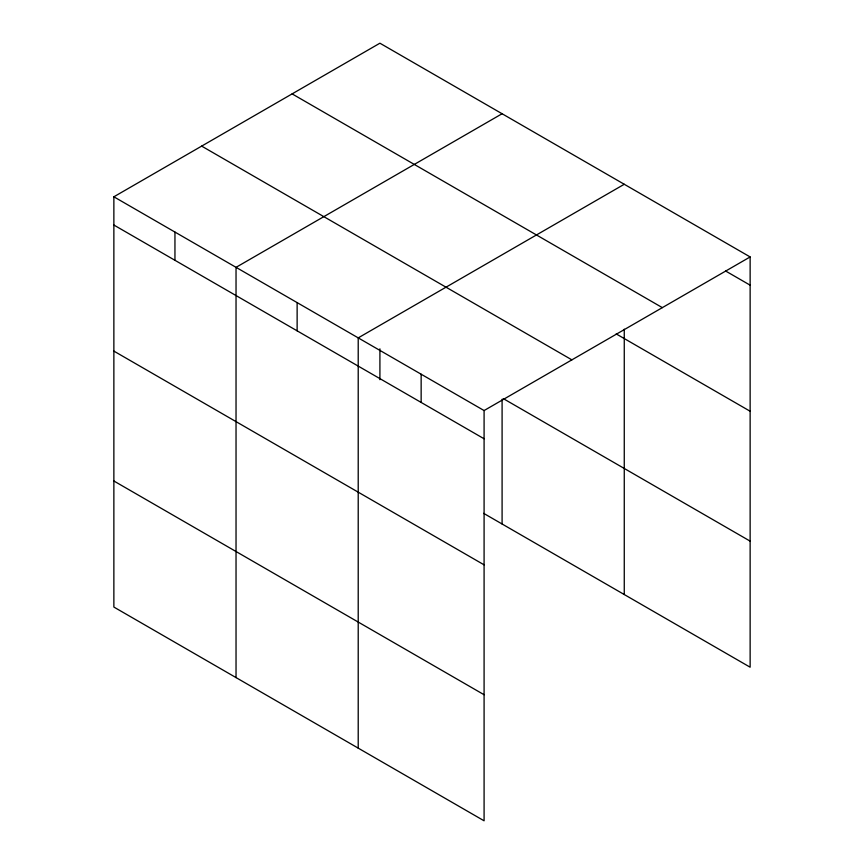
<?xml version="1.0" encoding="UTF-8"?>
<svg xmlns="http://www.w3.org/2000/svg" width="864" height="864" viewBox="0 0 864 864"><rect width="100%" height="100%" fill="white"/><g stroke="black" fill="none" stroke-linecap="round" stroke-linejoin="round"><path stroke-width="1.3" d="M113.864 196.798L484.088 410.551L484.088 820.8L113.864 607.057L113.864 196.798L379.912 43.2L750.136 256.943L750.136 667.202L483.646 513.346M502.092 113.735L236.034 267.343L236.034 677.592M624.262 184.27L358.214 337.878L358.214 748.127M484.088 410.551L750.136 256.943M725.663 271.037L750.136 285.174M292.118 93.884L662.342 307.638M616.194 333.904L750.136 411.242M201.658 146.113L571.882 359.856M503.237 398.585L750.136 541.134M113.864 225.029L484.088 438.772M113.864 351.097L484.088 564.84M113.864 480.989L484.088 694.732M624.262 329.184L624.262 594.529M502.092 399.265L502.092 523.984M421.146 374.209L421.146 402.44M379.912 348.84L379.912 379.685M297.13 302.605L297.13 330.836M174.949 232.07L174.949 260.302"/></g></svg>
